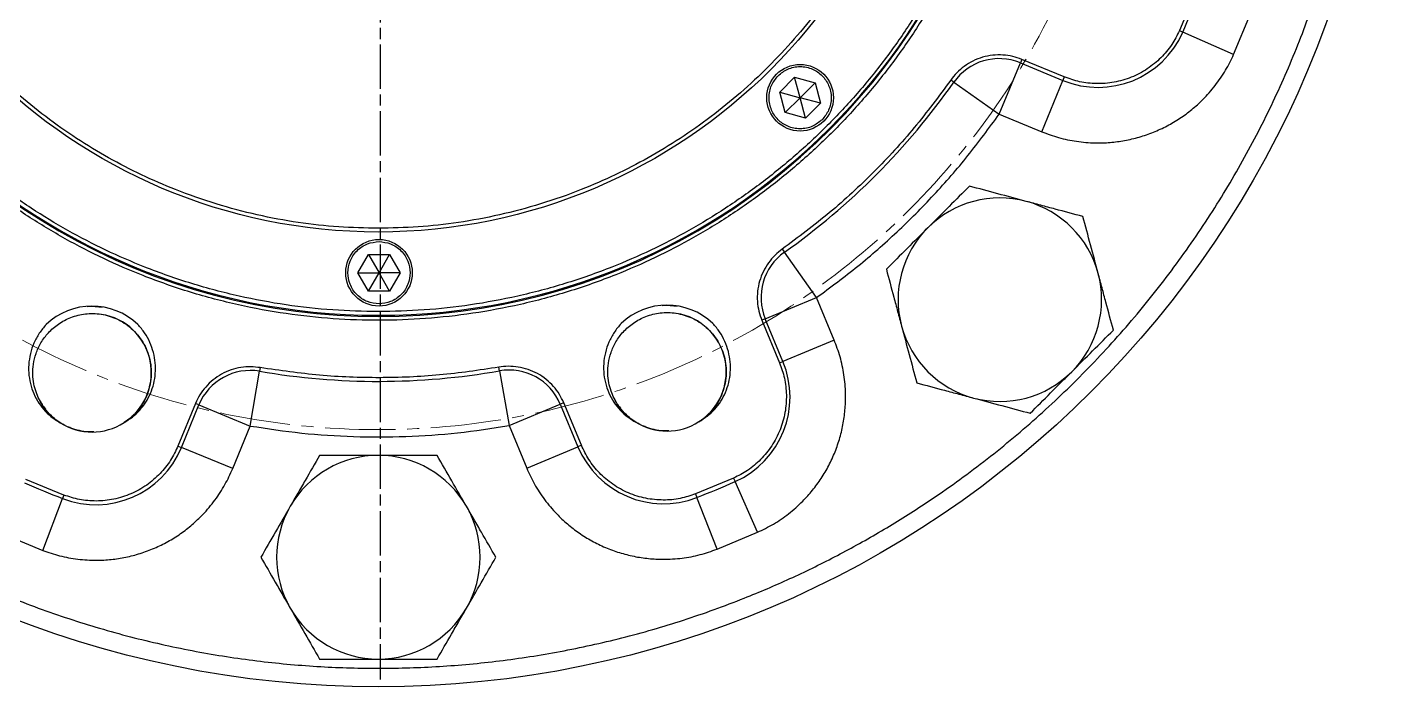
# Model space of a CAD drawing. Header units: millimetres. Extents: x 1726 to 4771, y 590 to 2743.
# Drawn here: x 3821.5 to 4188.9, y 1486.2 to 1664.4 of the extents above; entities that cross this region are included whole.
import ezdxf

# ---------------------------------------------------------------- set-up
doc = ezdxf.new("R2010")
doc.units = ezdxf.units.MM
for name, pattern in [('AM_ISO08W050', [18, 12, -1.5, 3, -1.5]), ('CENTER2', [28.575, 19.05, -3.175, 3.175, -3.175]), ('点画线', [18, 12, -2, 2, -2])]:
    doc.linetypes.add(name, pattern=pattern)
doc.layers.add('AM_7', color=4, linetype='AM_ISO08W050', lineweight=25)
doc.layers.add('中心线层', color=1, linetype='点画线', lineweight=18)

msp = doc.modelspace()

# ---------------------------------------------------------------- linework, layer by layer
at = {"color": 7, "linetype": 'Continuous', "lineweight": 25}
for p, q in [((4137.117, 1673.738), (4132.876, 1663.449)), ((4147.521, 1657.005), (4152.049, 1667.991)), ((4132.876, 1663.449), (4133.791, 1663.046)), ((4147.521, 1657.005), (4133.791, 1663.046)), ((4084.162, 1640.875), (4089.879, 1654.743)), ((4090.26, 1655.668), (4089.879, 1654.743)), ((4089.879, 1654.743), (4101.381, 1650.002)), ((4101.762, 1650.926), (4090.26, 1655.668)), ((4024.851, 1646.802), (4028.892, 1650.843)), ((4028.892, 1650.843), (4034.412, 1649.364)), ((4030.371, 1645.323), (4028.892, 1650.843)), ((4071.887, 1649.496), (4071.069, 1650.071)), ((4095.664, 1636.134), (4101.381, 1650.002)), ((4101.762, 1650.926), (4101.381, 1650.002)), ((4026.33, 1641.281), (4024.851, 1646.802)), ((4024.851, 1646.802), (4030.371, 1645.323)), ((4034.412, 1649.364), (4030.371, 1645.323)), ((4034.412, 1649.364), (4035.891, 1643.843)), ((4071.887, 1649.496), (4084.162, 1640.875)), ((4026.33, 1641.281), (4030.371, 1645.323)), ((4031.85, 1639.802), (4030.371, 1645.323)), ((4035.891, 1643.843), (4030.371, 1645.323)), ((4035.891, 1643.843), (4031.85, 1639.802)), ((4031.85, 1639.802), (4026.33, 1641.281)), ((4084.162, 1640.875), (4095.664, 1636.134)), ((3910.863, 1598.045), (3913.72, 1602.994)), ((3913.72, 1602.994), (3919.435, 1602.994)), ((3913.72, 1602.994), (3916.578, 1598.045)), ((3916.578, 1598.045), (3919.435, 1602.994)), ((3919.435, 1602.994), (3922.293, 1598.045)), ((4025.562, 1604.408), (4026.139, 1603.592)), ((4034.803, 1591.347), (4026.139, 1603.592)), ((3913.72, 1593.096), (3910.863, 1598.045)), ((3910.863, 1598.045), (3916.578, 1598.045)), ((3913.72, 1593.096), (3916.578, 1598.045)), ((3919.435, 1593.096), (3916.578, 1598.045)), ((3922.293, 1598.045), (3916.578, 1598.045)), ((3922.293, 1598.045), (3919.435, 1593.096)), ((3919.435, 1593.096), (3913.72, 1593.096)), ((4020.954, 1585.583), (4034.803, 1591.347)), ((4039.583, 1579.861), (4034.803, 1591.347)), ((3839.01, 1589.02), (3841.779, 1588.711)), ((3994.38, 1589.285), (3997.148, 1588.977)), ((4020.954, 1585.583), (4020.031, 1585.198)), ((4020.031, 1585.198), (4024.812, 1573.712)), ((4025.735, 1574.097), (4020.954, 1585.583)), ((4039.583, 1579.861), (4025.735, 1574.097)), ((3949.129, 1571.539), (3948.957, 1572.524)), ((4024.812, 1573.712), (4025.735, 1574.097)), ((3881.788, 1556.644), (3884.321, 1571.428)), ((3884.49, 1572.414), (3884.321, 1571.428)), ((3949.129, 1571.539), (3951.713, 1556.763)), ((3866.996, 1562.741), (3862.255, 1551.239)), ((3863.179, 1550.858), (3867.92, 1562.36)), ((3867.92, 1562.36), (3866.996, 1562.741)), ((3867.92, 1562.36), (3881.788, 1556.644)), ((3951.713, 1556.763), (3965.561, 1562.527)), ((3966.484, 1562.911), (3965.561, 1562.527)), ((3965.561, 1562.527), (3970.342, 1551.041)), ((3971.265, 1551.425), (3966.484, 1562.911)), ((3829.639, 1558.1), (3830.672, 1557.423)), ((3985.008, 1558.366), (3986.041, 1557.688)), ((3839.302, 1555.043), (3839.069, 1555.02)), ((3877.047, 1545.141), (3881.788, 1556.644)), ((3951.713, 1556.763), (3956.493, 1545.277)), ((3994.671, 1555.308), (3994.438, 1555.285)), ((3862.255, 1551.239), (3863.179, 1550.858)), ((3877.047, 1545.141), (3863.179, 1550.858)), ((3956.493, 1545.277), (3970.342, 1551.041)), ((3971.265, 1551.425), (3970.342, 1551.041)), ((3831.444, 1537.988), (3821.154, 1542.229)), ((4012.396, 1542.556), (4002.121, 1538.279)), ((4012.396, 1542.556), (4012.801, 1541.642)), ((4018.89, 1527.933), (4012.801, 1541.642)), ((3825.696, 1523.056), (3831.085, 1537.054)), ((3831.444, 1537.988), (3831.085, 1537.054)), ((4002.121, 1538.279), (4002.483, 1537.347)), ((4007.92, 1523.367), (4002.483, 1537.347)), ((3814.71, 1527.584), (3825.696, 1523.056)), ((4007.92, 1523.367), (4018.89, 1527.933))]:
    msp.add_line(p, q, dxfattribs=at)
for centre, radius in [((3916.405, 1758.7), 272.5), ((3916.405, 1759.045), 150), ((4030.371, 1645.323), 9), ((3916.578, 1598.045), 9)]:
    msp.add_circle(centre, radius, dxfattribs=at)
for centre, radius, start, end in [((3916.405, 1758.7), 172.5, 179.94267, 0.05733), ((3916.405, 1759.045), 172.5, 180.05733, 270), ((3916.405, 1759.045), 172.5, 270, 359.94267), ((3916.405, 1758.7), 237.5, 336.2497, 338.94622), ((4110.908, 1673.115), 25, 247.59796, 336.2497), ((4084.162, 1640.875), 15, 67.59796, 144.91758), ((3916.405, 1758.7), 190, 305.27834, 324.91758), ((4084.343, 1590.762), 27.5, 75, 135), ((4084.343, 1590.762), 27.5, 15, 75), ((4084.343, 1590.762), 27.5, 135, 195), ((4034.803, 1591.347), 15, 125.27834, 202.59796), ((4084.343, 1590.762), 27.5, 315, 15), ((3839.041, 1571.02), 18, 46.53774, 133.65818), ((3994.41, 1571.285), 18, 46.53774, 133.65818), ((3839.095, 1571.023), 15.974, 302.4965, 81.10657), ((3994.464, 1571.288), 15.974, 302.4965, 81.10657), ((4084.343, 1590.762), 27.5, 195, 255), ((4002.654, 1564.49), 25, 293.94622, 22.59796), ((3839.07, 1571.002), 15.969, 302.61227, 3.38504), ((3881.788, 1556.644), 15, 80.27834, 157.59796), ((3916.405, 1758.7), 190, 260.27834, 279.91758), ((3951.713, 1556.763), 15, 22.59796, 99.91758), ((3994.439, 1571.267), 15.969, 302.61227, 3.38504), ((4084.343, 1590.762), 27.5, 255, 315), ((3836.51, 1569.598), 13.097, 206.58856, 219.78335), ((3992.158, 1570.051), 13.432, 206.12531, 219.6388), ((3994.41, 1571.285), 16, 237.53057, 302.66504), ((3839.041, 1571.02), 16, 237.53057, 302.66504), ((3840.066, 1560.385), 25, 248.94622, 337.59796), ((3993.422, 1560.648), 25, 202.59796, 291.2497), ((3916.405, 1521.2), 27.5, 90, 150), ((3916.405, 1521.2), 27.5, 30, 90), ((3916.405, 1758.7), 237.5, 246.2497, 248.94622), ((3916.405, 1758.7), 237.5, 291.2497, 293.94622), ((3916.405, 1521.2), 27.5, 150, 210), ((3916.405, 1521.2), 27.5, 330, 30), ((3916.405, 1521.2), 27.5, 210, 270), ((3916.405, 1521.2), 27.5, 270, 330)]:
    msp.add_arc(centre, radius, start, end, dxfattribs=at)
for points, knots in [([(3915.948, 2026.199), (3921.296, 2026.116), (3932.084, 2025.947), (3948.343, 2024.444), (3964.824, 2021.964), (3981.435, 2018.364), (3998.079, 2013.625), (4014.629, 2007.723), (4030.975, 2000.645), (4047.001, 1992.388), (4062.568, 1982.985), (4077.563, 1972.469), (4091.876, 1960.887), (4105.382, 1948.324), (4117.991, 1934.861), (4129.622, 1920.588), (4139.316, 1906.864), (4147.33, 1893.948), (4153.879, 1882.082), (4159.791, 1869.965), (4165.596, 1856.374), (4171.05, 1841.244), (4175.846, 1824.617), (4179.499, 1808.018), (4182.051, 1791.547), (4183.554, 1775.292), (4184.065, 1759.157), (4183.609, 1743.021), (4182.162, 1726.762), (4179.666, 1710.281), (4176.07, 1693.67), (4171.33, 1677.026), (4165.429, 1660.476), (4158.351, 1644.13), (4150.094, 1628.104), (4140.69, 1612.537), (4130.174, 1597.542), (4118.592, 1583.229), (4106.03, 1569.723), (4092.567, 1557.114), (4078.293, 1545.483), (4064.57, 1535.789), (4051.653, 1527.775), (4039.788, 1521.226), (4027.671, 1515.314), (4014.079, 1509.509), (3998.95, 1504.055), (3982.323, 1499.258), (3965.724, 1495.606), (3949.252, 1493.054), (3932.998, 1491.551), (3916.863, 1491.04), (3900.726, 1491.496), (3884.467, 1492.943), (3867.987, 1495.439), (3851.375, 1499.034), (3834.732, 1503.774), (3818.181, 1509.676), (3801.835, 1516.754), (3785.81, 1525.011), (3770.242, 1534.415), (3755.247, 1544.931), (3740.934, 1556.513), (3727.428, 1569.075), (3714.82, 1582.538), (3703.189, 1596.811), (3693.494, 1610.535), (3685.48, 1623.451), (3678.931, 1635.317), (3673.02, 1647.434), (3667.214, 1661.026), (3661.761, 1676.155), (3656.964, 1692.782), (3653.311, 1709.381), (3650.759, 1725.853), (3649.257, 1742.107), (3648.745, 1758.242), (3649.201, 1774.378), (3650.649, 1790.638), (3653.144, 1807.118), (3656.74, 1823.729), (3661.48, 1840.373), (3667.382, 1856.923), (3674.46, 1873.269), (3682.717, 1889.295), (3692.12, 1904.862), (3702.636, 1919.857), (3714.218, 1934.171), (3726.781, 1947.677), (3740.244, 1960.285), (3754.517, 1971.916), (3768.241, 1981.611), (3781.157, 1989.624), (3793.023, 1996.173), (3805.14, 2002.085), (3818.731, 2007.89), (3833.86, 2013.344), (3850.487, 2018.14), (3867.086, 2021.797), (3883.558, 2024.333), (3899.812, 2025.892), (3910.6, 2026.097), (3915.948, 2026.199)], [0, 0, 0, 0, 0.0095461, 0.0192552, 0.029123, 0.0392837, 0.0495762, 0.0599951, 0.0706298, 0.0813517, 0.0921546, 0.1030722, 0.1140224, 0.1249987, 0.1359747, 0.1469249, 0.1578427, 0.1659461, 0.1740499, 0.1820272, 0.1900049, 0.2004236, 0.2107161, 0.220877, 0.2307445, 0.2404537, 0.25, 0.2595461, 0.2692552, 0.279123, 0.2892837, 0.2995762, 0.3099951, 0.3206298, 0.3313517, 0.3421546, 0.3530722, 0.3640224, 0.3749987, 0.3859747, 0.3969249, 0.4078427, 0.4159461, 0.4240499, 0.4320272, 0.4400049, 0.4504236, 0.4607161, 0.470877, 0.4807445, 0.4904537, 0.5, 0.5095461, 0.5192552, 0.529123, 0.5392837, 0.5495762, 0.5599951, 0.5706298, 0.5813517, 0.5921546, 0.6030722, 0.6140224, 0.6249987, 0.6359747, 0.6469249, 0.6578427, 0.6659461, 0.6740499, 0.6820272, 0.6900049, 0.7004236, 0.7107161, 0.720877, 0.7307445, 0.7404537, 0.75, 0.7595461, 0.7692552, 0.779123, 0.7892837, 0.7995762, 0.8099951, 0.8206298, 0.8313517, 0.8421546, 0.8530722, 0.8640224, 0.8749987, 0.8859747, 0.8969249, 0.9078427, 0.9159461, 0.9240499, 0.9320272, 0.9400049, 0.9504236, 0.9607161, 0.970877, 0.9807445, 0.9904537, 1, 1, 1, 1]), ([(3916.109, 1932.199), (3911.946, 1932.106), (3903.516, 1931.916), (3890.787, 1930.45), (3877.907, 1928.051), (3864.982, 1924.587), (3852.839, 1920.3), (3841.559, 1915.37), (3831.183, 1909.979), (3821.107, 1903.846), (3811.405, 1896.992), (3802.147, 1889.448), (3793.415, 1881.27), (3785.267, 1872.51), (3777.755, 1863.227), (3770.934, 1853.501), (3764.835, 1843.404), (3759.48, 1833.01), (3754.588, 1821.713), (3750.342, 1809.555), (3746.927, 1796.619), (3744.557, 1783.73), (3743.187, 1770.997), (3742.756, 1758.403), (3743.23, 1745.81), (3744.644, 1733.082), (3747.057, 1720.202), (3750.517, 1707.277), (3754.805, 1695.134), (3759.735, 1683.854), (3765.126, 1673.478), (3771.259, 1663.402), (3778.113, 1653.7), (3785.657, 1644.442), (3793.835, 1635.71), (3802.595, 1627.562), (3811.878, 1620.05), (3821.604, 1613.229), (3831.701, 1607.13), (3842.095, 1601.774), (3853.392, 1596.883), (3865.549, 1592.637), (3878.486, 1589.221), (3891.374, 1586.852), (3904.108, 1585.482), (3916.702, 1585.05), (3929.294, 1585.525), (3942.023, 1586.938), (3954.903, 1589.352), (3967.828, 1592.812), (3979.971, 1597.099), (3991.251, 1602.029), (4001.627, 1607.42), (4011.703, 1613.554), (4021.405, 1620.408), (4030.663, 1627.951), (4039.395, 1636.129), (4047.543, 1644.889), (4055.055, 1654.173), (4061.876, 1663.899), (4067.975, 1673.995), (4073.33, 1684.39), (4078.222, 1695.686), (4082.468, 1707.844), (4085.884, 1720.78), (4088.253, 1733.669), (4089.623, 1746.402), (4090.055, 1758.996), (4089.58, 1771.589), (4088.167, 1784.317), (4085.753, 1797.198), (4082.293, 1810.123), (4078.006, 1822.266), (4073.076, 1833.545), (4067.685, 1843.921), (4061.551, 1853.997), (4054.697, 1863.7), (4047.153, 1872.958), (4038.975, 1881.69), (4030.216, 1889.838), (4020.932, 1897.35), (4011.206, 1904.17), (4001.109, 1910.269), (3990.715, 1915.625), (3979.419, 1920.517), (3967.261, 1924.761), (3954.324, 1928.181), (3941.436, 1930.536), (3928.702, 1931.959), (3920.271, 1932.12), (3916.109, 1932.199)], [0, 0, 0, 0, 0.0114551, 0.0232007, 0.0352195, 0.0474913, 0.0599935, 0.0706286, 0.0813509, 0.0921544, 0.1030725, 0.1140231, 0.125, 0.1359764, 0.1469271, 0.1578456, 0.1686486, 0.179371, 0.1900065, 0.2025084, 0.2147801, 0.2267989, 0.2385447, 0.25, 0.261455, 0.2732007, 0.2852195, 0.2974913, 0.3099935, 0.3206286, 0.3313509, 0.3421544, 0.3530725, 0.3640231, 0.375, 0.3859764, 0.3969271, 0.4078456, 0.4186486, 0.429371, 0.4400065, 0.4525084, 0.4647801, 0.4767989, 0.4885447, 0.5, 0.511455, 0.5232007, 0.5352195, 0.5474913, 0.5599935, 0.5706286, 0.5813509, 0.5921544, 0.6030725, 0.6140231, 0.625, 0.6359764, 0.6469271, 0.6578456, 0.6686486, 0.679371, 0.6900065, 0.7025084, 0.7147801, 0.7267989, 0.7385447, 0.75, 0.761455, 0.7732007, 0.7852195, 0.7974913, 0.8099935, 0.8206286, 0.8313509, 0.8421544, 0.8530725, 0.8640231, 0.875, 0.8859764, 0.8969271, 0.9078456, 0.9186486, 0.929371, 0.9400065, 0.9525084, 0.9647801, 0.9767989, 0.9885448, 1, 1, 1, 1]), ([(3916.405, 1587.545), (3920.52, 1587.631), (3928.853, 1587.804), (3941.437, 1589.232), (3954.173, 1591.581), (3966.955, 1594.983), (3978.965, 1599.2), (3990.123, 1604.054), (4000.389, 1609.365), (4010.359, 1615.411), (4019.961, 1622.17), (4029.125, 1629.611), (4037.77, 1637.68), (4045.839, 1646.325), (4053.28, 1655.489), (4060.039, 1665.091), (4066.084, 1675.061), (4071.396, 1685.326), (4076.25, 1696.484), (4080.467, 1708.495), (4083.866, 1721.276), (4086.23, 1734.012), (4087.605, 1746.597), (4088.053, 1759.045), (4087.605, 1771.493), (4086.23, 1784.077), (4083.866, 1796.813), (4080.468, 1809.595), (4076.25, 1821.605), (4071.396, 1832.763), (4066.085, 1843.029), (4060.039, 1852.999), (4053.28, 1862.601), (4045.839, 1871.765), (4037.77, 1880.41), (4029.125, 1888.479), (4019.961, 1895.92), (4010.359, 1902.678), (4000.389, 1908.724), (3990.124, 1914.035), (3978.966, 1918.89), (3966.955, 1923.107), (3954.174, 1926.505), (3941.438, 1928.869), (3928.853, 1930.245), (3916.405, 1930.693), (3903.957, 1930.245), (3891.373, 1928.869), (3878.637, 1926.505), (3865.855, 1923.107), (3853.845, 1918.89), (3842.687, 1914.036), (3832.421, 1908.724), (3822.451, 1902.678), (3812.849, 1895.92), (3803.685, 1888.479), (3795.04, 1880.41), (3786.971, 1871.765), (3779.53, 1862.601), (3772.772, 1852.999), (3766.726, 1843.029), (3761.415, 1832.763), (3756.56, 1821.605), (3752.343, 1809.595), (3748.945, 1796.813), (3746.581, 1784.077), (3745.205, 1771.493), (3744.757, 1759.045), (3745.205, 1746.597), (3746.581, 1734.013), (3748.945, 1721.277), (3752.343, 1708.495), (3756.56, 1696.485), (3761.415, 1685.327), (3766.726, 1675.061), (3772.772, 1665.091), (3779.53, 1655.489), (3786.971, 1646.325), (3795.04, 1637.68), (3803.685, 1629.611), (3812.849, 1622.17), (3822.451, 1615.411), (3832.421, 1609.366), (3842.687, 1604.054), (3853.845, 1599.2), (3865.855, 1594.983), (3878.637, 1591.581), (3891.373, 1589.232), (3903.957, 1587.804), (3912.291, 1587.631), (3916.405, 1587.545)], [0, 0, 0, 0, 0.011455, 0.0232007, 0.0352195, 0.0474913, 0.0599935, 0.0706286, 0.0813509, 0.0921544, 0.1030725, 0.1140231, 0.125, 0.1359764, 0.1469271, 0.1578456, 0.1686486, 0.179371, 0.1900065, 0.2025084, 0.2147801, 0.2267989, 0.2385447, 0.25, 0.261455, 0.2732007, 0.2852195, 0.2974913, 0.3099935, 0.3206286, 0.3313509, 0.3421544, 0.3530725, 0.3640231, 0.375, 0.3859764, 0.3969271, 0.4078456, 0.4186486, 0.429371, 0.4400065, 0.4525084, 0.4647801, 0.4767989, 0.4885447, 0.5, 0.511455, 0.5232007, 0.5352195, 0.5474913, 0.5599935, 0.5706286, 0.5813509, 0.5921544, 0.6030725, 0.6140231, 0.625, 0.6359764, 0.6469271, 0.6578456, 0.6686486, 0.679371, 0.6900065, 0.7025084, 0.7147801, 0.7267989, 0.7385447, 0.75, 0.761455, 0.7732007, 0.7852195, 0.7974913, 0.8099935, 0.8206286, 0.8313509, 0.8421544, 0.8530725, 0.8640231, 0.875, 0.8859764, 0.8969271, 0.9078456, 0.9186486, 0.929371, 0.9400065, 0.9525084, 0.9647801, 0.9767989, 0.9885448, 1, 1, 1, 1]), ([(3916.405, 1610.045), (3919.98, 1610.119), (3927.22, 1610.27), (3938.153, 1611.51), (3949.218, 1613.552), (3960.323, 1616.507), (3970.758, 1620.171), (3980.452, 1624.388), (3989.371, 1629.003), (3998.033, 1634.255), (4006.375, 1640.127), (4014.337, 1646.592), (4021.847, 1653.602), (4028.858, 1661.113), (4035.323, 1669.075), (4041.195, 1677.417), (4046.447, 1686.079), (4051.062, 1694.998), (4055.279, 1704.692), (4058.943, 1715.127), (4061.896, 1726.231), (4063.949, 1737.296), (4065.145, 1748.23), (4065.534, 1759.045), (4065.145, 1769.86), (4063.95, 1780.793), (4061.896, 1791.858), (4058.943, 1802.963), (4055.279, 1813.397), (4051.062, 1823.091), (4046.447, 1832.01), (4041.195, 1840.672), (4035.323, 1849.015), (4028.858, 1856.976), (4021.848, 1864.487), (4014.337, 1871.497), (4006.375, 1877.962), (3998.033, 1883.834), (3989.371, 1889.087), (3980.452, 1893.701), (3970.758, 1897.919), (3960.323, 1901.583), (3949.219, 1904.535), (3938.154, 1906.589), (3927.22, 1907.784), (3916.405, 1908.174), (3905.59, 1907.784), (3894.657, 1906.589), (3883.592, 1904.535), (3872.487, 1901.583), (3862.053, 1897.919), (3852.359, 1893.701), (3843.44, 1889.087), (3834.778, 1883.834), (3826.435, 1877.963), (3818.474, 1871.498), (3810.963, 1864.487), (3803.953, 1856.976), (3797.488, 1849.015), (3791.616, 1840.673), (3786.363, 1832.01), (3781.749, 1823.092), (3777.531, 1813.398), (3773.867, 1802.963), (3770.915, 1791.858), (3768.861, 1780.793), (3767.666, 1769.86), (3767.276, 1759.045), (3767.666, 1748.23), (3768.861, 1737.297), (3770.915, 1726.232), (3773.867, 1715.127), (3777.531, 1704.692), (3781.749, 1694.998), (3786.363, 1686.079), (3791.616, 1677.417), (3797.487, 1669.075), (3803.952, 1661.113), (3810.963, 1653.603), (3818.474, 1646.592), (3826.435, 1640.127), (3834.777, 1634.255), (3843.44, 1629.003), (3852.358, 1624.388), (3862.052, 1620.171), (3872.487, 1616.508), (3883.592, 1613.552), (3894.657, 1611.51), (3905.59, 1610.27), (3912.83, 1610.119), (3916.405, 1610.045)], [0, 0, 0, 0, 0.011455, 0.0232006, 0.0352194, 0.0474913, 0.0599935, 0.0706286, 0.0813509, 0.0921544, 0.1030724, 0.1140231, 0.125, 0.1359764, 0.1469271, 0.1578456, 0.1686486, 0.1793709, 0.1900065, 0.2025084, 0.21478, 0.2267988, 0.2385447, 0.25, 0.2614549, 0.2732006, 0.2852194, 0.2974913, 0.3099935, 0.3206286, 0.3313509, 0.3421544, 0.3530724, 0.3640231, 0.375, 0.3859764, 0.3969271, 0.4078456, 0.4186486, 0.4293709, 0.4400065, 0.4525084, 0.46478, 0.4767988, 0.4885447, 0.5, 0.5114549, 0.5232006, 0.5352194, 0.5474913, 0.5599935, 0.5706286, 0.5813509, 0.5921544, 0.6030724, 0.6140231, 0.625, 0.6359764, 0.6469271, 0.6578456, 0.6686486, 0.6793709, 0.6900065, 0.7025084, 0.71478, 0.7267988, 0.7385447, 0.75, 0.7614549, 0.7732006, 0.7852194, 0.7974913, 0.8099935, 0.8206286, 0.8313509, 0.8421544, 0.8530724, 0.8640231, 0.875, 0.8859764, 0.8969271, 0.9078456, 0.9186486, 0.9293709, 0.9400065, 0.9525084, 0.96478, 0.9767988, 0.9885448, 1, 1, 1, 1]), ([(4132.876, 1663.449), (4132.224, 1662.157), (4130.884, 1659.498), (4127.918, 1655.982), (4124.238, 1652.96), (4119.931, 1650.697), (4116.024, 1649.57), (4112.835, 1649.151), (4109.717, 1649.062), (4105.935, 1649.456), (4103.127, 1650.445), (4101.762, 1650.926)], [0, 0, 0, 0, 0.116751, 0.2402803, 0.3687812, 0.4999201, 0.631059, 0.6953822, 0.7597197, 0.883249, 1, 1, 1, 1]), ([(4095.664, 1636.134), (4097.17, 1635.574), (4100.225, 1634.437), (4105.097, 1633.439), (4109.766, 1633.044), (4114.12, 1633.177), (4118.095, 1633.698), (4122.026, 1634.619), (4125.869, 1635.944), (4129.558, 1637.65), (4133.031, 1639.709), (4136.259, 1642.088), (4139.491, 1645.007), (4142.584, 1648.527), (4145.407, 1652.621), (4146.823, 1655.558), (4147.521, 1657.005)], [0, 0, 0, 0, 0.0777985, 0.1579355, 0.2402612, 0.3045301, 0.3688076, 0.4343996, 0.5, 0.5655919, 0.6311923, 0.6954613, 0.7597388, 0.8420568, 0.9221977, 1, 1, 1, 1]), ([(4024.431, 1651.262), (4025.258, 1651.93), (4026.529, 1652.957), (4028.653, 1653.6), (4030.37, 1653.784), (4032.093, 1653.604), (4034.194, 1652.938), (4036.454, 1651.406), (4037.987, 1649.145), (4038.652, 1647.045), (4038.832, 1645.322), (4038.649, 1643.605), (4038.006, 1641.481), (4036.979, 1640.209), (4036.311, 1639.383)], [0, 0, 0, 0, 0.1197284, 0.1841803, 0.25, 0.3158197, 0.3802716, 0.5, 0.6197284, 0.6841803, 0.75, 0.8158197, 0.8802716, 1, 1, 1, 1]), ([(4090.26, 1655.668), (4089.454, 1655.956), (4087.809, 1656.547), (4085.153, 1656.916), (4082.402, 1656.86), (4079.66, 1656.313), (4077.053, 1655.301), (4074.703, 1653.869), (4072.663, 1652.13), (4071.592, 1650.748), (4071.069, 1650.071)], [0, 0, 0, 0, 0.1187475, 0.2426968, 0.370374, 0.5, 0.629626, 0.7573032, 0.8812525, 1, 1, 1, 1]), ([(4036.311, 1639.383), (4035.484, 1638.715), (4034.213, 1637.688), (4032.089, 1637.045), (4030.372, 1636.862), (4028.649, 1637.042), (4026.549, 1637.707), (4024.288, 1639.239), (4022.756, 1641.5), (4022.09, 1643.601), (4021.91, 1645.324), (4022.094, 1647.041), (4022.736, 1649.164), (4023.764, 1650.436), (4024.431, 1651.262)], [0, 0, 0, 0, 0.1197284, 0.1841803, 0.25, 0.3158197, 0.3802716, 0.5, 0.6197284, 0.6841803, 0.75, 0.8158197, 0.8802716, 1, 1, 1, 1]), ([(4071.069, 1650.071), (4067.863, 1645.737), (4061.441, 1637.052), (4050.418, 1625.144), (4038.548, 1614.081), (4029.885, 1607.629), (4025.562, 1604.408)], [0, 0, 0, 0, 0.2495405, 0.5, 0.7504595, 1, 1, 1, 1]), ([(4034.803, 1591.347), (4038.566, 1594.123), (4046.103, 1599.682), (4056.665, 1608.983), (4066.6, 1618.953), (4075.865, 1629.546), (4081.399, 1637.102), (4084.162, 1640.875)], [0, 0, 0, 0, 0.1996164, 0.399805, 0.6001875, 0.8003811, 1, 1, 1, 1]), ([(4076.124, 1621.434), (4074.301, 1619.611), (4071.549, 1616.859), (4067.773, 1613.083), (4065.856, 1611.166), (4064.898, 1610.207)], [0, 0, 0, 0, 0.49525439, 0.74764973, 1, 1, 1, 1]), ([(4091.461, 1617.325), (4088.891, 1618.013), (4083.694, 1619.406), (4078.666, 1620.753), (4076.124, 1621.434)], [0, 0, 0, 0, 0.4945107, 1, 1, 1, 1]), ([(4106.797, 1613.215), (4104.306, 1613.883), (4100.547, 1614.89), (4095.389, 1616.272), (4092.77, 1616.974), (4091.461, 1617.325)], [0, 0, 0, 0, 0.4952544, 0.7476497, 1, 1, 1, 1]), ([(4110.906, 1597.879), (4110.217, 1600.449), (4108.825, 1605.646), (4107.478, 1610.674), (4106.797, 1613.215)], [0, 0, 0, 0, 0.4945107, 1, 1, 1, 1]), ([(4064.898, 1610.207), (4063.016, 1608.326), (4059.212, 1604.522), (4055.531, 1600.841), (4053.671, 1598.98)], [0, 0, 0, 0, 0.4945107, 1, 1, 1, 1]), ([(3916.578, 1589.645), (3915.521, 1589.757), (3913.896, 1589.93), (3911.939, 1590.977), (3910.595, 1592.061), (3909.504, 1593.407), (3908.49, 1595.363), (3907.975, 1598.045), (3908.49, 1600.727), (3909.504, 1602.683), (3910.595, 1604.029), (3911.939, 1605.113), (3913.896, 1606.16), (3915.521, 1606.333), (3916.578, 1606.445)], [0, 0, 0, 0, 0.1197284, 0.1841803, 0.25, 0.3158197, 0.3802716, 0.5, 0.6197284, 0.6841803, 0.75, 0.8158197, 0.8802716, 1, 1, 1, 1]), ([(3916.578, 1606.445), (3917.634, 1606.333), (3919.26, 1606.16), (3921.216, 1605.113), (3922.56, 1604.029), (3923.651, 1602.683), (3924.665, 1600.727), (3925.18, 1598.045), (3924.665, 1595.363), (3923.651, 1593.407), (3922.56, 1592.061), (3921.216, 1590.977), (3919.26, 1589.93), (3917.634, 1589.757), (3916.578, 1589.645)], [0, 0, 0, 0, 0.1197284, 0.1841803, 0.25, 0.3158197, 0.3802716, 0.5, 0.6197284, 0.6841803, 0.75, 0.8158197, 0.8802716, 1, 1, 1, 1]), ([(4025.562, 1604.408), (4024.887, 1603.882), (4023.508, 1602.807), (4021.777, 1600.761), (4020.353, 1598.406), (4019.349, 1595.796), (4018.811, 1593.052), (4018.765, 1590.3), (4019.143, 1587.646), (4019.739, 1586.003), (4020.031, 1585.198)], [0, 0, 0, 0, 0.11874749, 0.24269685, 0.37037397, 0.5, 0.62962603, 0.75730315, 0.88125251, 1, 1, 1, 1]), ([(4053.671, 1598.98), (4054.338, 1596.49), (4055.345, 1592.731), (4056.728, 1587.572), (4057.429, 1584.954), (4057.78, 1583.644)], [0, 0, 0, 0, 0.4952544, 0.7476497, 1, 1, 1, 1]), ([(4115.015, 1582.543), (4114.348, 1585.034), (4113.341, 1588.793), (4111.959, 1593.951), (4111.257, 1596.57), (4110.906, 1597.879)], [0, 0, 0, 0, 0.4952544, 0.7476497, 1, 1, 1, 1]), ([(3837.754, 1588.956), (3837.861, 1588.97), (3838.074, 1588.999), (3838.39, 1589.007), (3838.702, 1589.017), (3838.907, 1589.019), (3839.01, 1589.019)], [0, 0, 0, 0, 0.25623749, 0.51266033, 0.75359619, 1, 1, 1, 1]), ([(3986.117, 1557.608), (3985.879, 1557.755), (3985.111, 1558.231), (3983.678, 1559.349), (3981.769, 1561.305), (3980.235, 1563.682), (3979.203, 1566.149), (3978.61, 1568.402), (3978.341, 1570.933), (3978.506, 1573.689), (3979.208, 1576.582), (3980.54, 1579.484), (3982.563, 1582.229), (3985.298, 1584.612), (3988.7, 1586.404), (3992.648, 1587.368), (3996.928, 1587.287), (4000.485, 1586.221), (4003.154, 1584.753), (4005.042, 1583.322), (4006.734, 1581.587), (4008.173, 1579.572), (4009.306, 1577.309), (4010.082, 1574.844), (4010.456, 1572.232), (4010.392, 1569.541), (4009.865, 1566.845), (4008.862, 1564.233), (4007.397, 1561.776), (4005.451, 1559.638), (4003.976, 1558.309), (4003.103, 1557.853), (4003.1, 1557.852)], [0, 0, 0, 0, 0.0101861, 0.0328754, 0.0658865, 0.1091966, 0.1347596, 0.162904, 0.1936284, 0.2269315, 0.2628119, 0.3012679, 0.3422979, 0.3859, 0.4320723, 0.4808128, 0.5321192, 0.5859894, 0.6139579, 0.6425715, 0.6718303, 0.7017341, 0.7322828, 0.7634763, 0.7953147, 0.8277977, 0.8609252, 0.8946973, 0.9291138, 0.9641746, 0.9998795, 1, 1, 1, 1]), ([(3993.123, 1589.222), (3993.23, 1589.236), (3993.443, 1589.264), (3993.76, 1589.273), (3994.072, 1589.283), (3994.276, 1589.284), (3994.38, 1589.285)], [0, 0, 0, 0, 0.2562375, 0.5126603, 0.7535962, 1, 1, 1, 1]), ([(3826.615, 1584.042), (3825.97, 1583.274), (3824.681, 1581.737), (3823.265, 1579.065), (3822.303, 1576.207), (3821.848, 1573.245), (3821.916, 1570.274), (3822.476, 1567.402), (3823.521, 1564.693), (3824.985, 1562.234), (3826.845, 1560.092), (3828.709, 1558.537), (3829.984, 1557.793), (3830.452, 1557.521)], [0, 0, 0, 0, 0.0973153, 0.1946284, 0.2920265, 0.3894226, 0.4845387, 0.5796493, 0.6726288, 0.7655973, 0.8565071, 0.9474007, 1, 1, 1, 1]), ([(3830.748, 1557.342), (3830.51, 1557.49), (3829.741, 1557.966), (3828.309, 1559.083), (3826.399, 1561.04), (3824.865, 1563.416), (3823.834, 1565.883), (3823.24, 1568.137), (3822.972, 1570.667), (3823.137, 1573.423), (3823.839, 1576.316), (3825.17, 1579.218), (3827.194, 1581.963), (3829.929, 1584.346), (3833.331, 1586.138), (3837.279, 1587.102), (3841.559, 1587.022), (3845.116, 1585.955), (3847.785, 1584.487), (3849.673, 1583.056), (3851.365, 1581.321), (3852.804, 1579.306), (3853.937, 1577.043), (3854.713, 1574.578), (3855.087, 1571.967), (3855.023, 1569.275), (3854.496, 1566.58), (3853.495, 1563.964), (3852.019, 1561.525), (3850.122, 1559.322), (3848.55, 1558.18), (3847.76, 1557.607)], [0, 0, 0, 0, 0.0101907, 0.03289, 0.0659157, 0.1092451, 0.1348195, 0.1629763, 0.1937144, 0.2270323, 0.2629286, 0.3014017, 0.3424499, 0.3860714, 0.4322643, 0.4810264, 0.5323556, 0.5862497, 0.6142306, 0.642857, 0.6721288, 0.7020458, 0.7326081, 0.7638155, 0.795668, 0.8281654, 0.8613077, 0.8950948, 0.9295265, 0.9646029, 1, 1, 1, 1]), ([(3847.677, 1557.55), (3848.449, 1558.025), (3849.992, 1558.974), (3851.967, 1560.86), (3853.615, 1563.023), (3854.901, 1565.45), (3855.77, 1568.079), (3856.214, 1570.858), (3856.183, 1573.695), (3855.691, 1576.533), (3854.717, 1579.26), (3853.322, 1581.845), (3852.059, 1583.335), (3851.423, 1584.084)], [0, 0, 0, 0, 0.0879089, 0.175822, 0.2636549, 0.3514889, 0.4416115, 0.5317401, 0.6240048, 0.7162843, 0.8104591, 0.9046505, 1, 1, 1, 1]), ([(3981.984, 1584.308), (3981.339, 1583.539), (3980.05, 1582.003), (3978.634, 1579.331), (3977.672, 1576.473), (3977.217, 1573.511), (3977.286, 1570.54), (3977.845, 1567.667), (3978.891, 1564.958), (3980.355, 1562.499), (3982.215, 1560.357), (3984.078, 1558.803), (3985.353, 1558.059), (3985.821, 1557.786)], [0, 0, 0, 0, 0.0973153, 0.1946284, 0.2920265, 0.3894226, 0.4845387, 0.5796493, 0.6726288, 0.7655973, 0.8565071, 0.9474007, 1, 1, 1, 1]), ([(4003.046, 1557.816), (4003.818, 1558.29), (4005.361, 1559.239), (4007.336, 1561.125), (4008.984, 1563.289), (4010.27, 1565.716), (4011.139, 1568.344), (4011.584, 1571.124), (4011.553, 1573.961), (4011.06, 1576.799), (4010.086, 1579.526), (4008.692, 1582.111), (4007.428, 1583.601), (4006.792, 1584.35)], [0, 0, 0, 0, 0.0879089, 0.175822, 0.2636549, 0.3514889, 0.4416115, 0.5317401, 0.6240048, 0.7162843, 0.8104591, 0.9046505, 1, 1, 1, 1]), ([(4057.78, 1583.644), (4058.469, 1581.075), (4059.861, 1575.878), (4061.208, 1570.85), (4061.889, 1568.308)], [0, 0, 0, 0, 0.4945107, 1, 1, 1, 1]), ([(4018.89, 1527.933), (4020.334, 1528.636), (4023.266, 1530.062), (4027.35, 1532.899), (4030.859, 1536.004), (4033.768, 1539.246), (4036.136, 1542.482), (4038.183, 1545.962), (4039.876, 1549.657), (4041.189, 1553.504), (4042.096, 1557.438), (4042.603, 1561.415), (4042.721, 1565.769), (4042.31, 1570.437), (4041.296, 1575.305), (4040.149, 1578.357), (4039.583, 1579.861)], [0, 0, 0, 0, 0.0777985, 0.1579355, 0.2402612, 0.3045301, 0.3688076, 0.4343996, 0.5, 0.5655919, 0.6311923, 0.6954613, 0.7597388, 0.8420568, 0.9221977, 1, 1, 1, 1]), ([(4103.788, 1571.316), (4105.67, 1573.198), (4109.474, 1577.002), (4113.155, 1580.683), (4115.015, 1582.543)], [0, 0, 0, 0, 0.4945107, 1, 1, 1, 1]), ([(3884.49, 1572.414), (3883.641, 1572.519), (3881.906, 1572.734), (3879.234, 1572.511), (3876.563, 1571.853), (3874.007, 1570.717), (3871.687, 1569.157), (3869.708, 1567.244), (3868.099, 1565.1), (3867.358, 1563.516), (3866.996, 1562.741)], [0, 0, 0, 0, 0.11874749, 0.24269685, 0.37037397, 0.5, 0.62962603, 0.75730315, 0.88125251, 1, 1, 1, 1]), ([(3948.957, 1572.524), (3943.626, 1571.726), (3932.943, 1570.126), (3916.729, 1569.5), (3900.512, 1570.071), (3889.824, 1571.634), (3884.49, 1572.414)], [0, 0, 0, 0, 0.2495405, 0.5, 0.7504595, 1, 1, 1, 1]), ([(3966.484, 1562.911), (3966.119, 1563.685), (3965.373, 1565.266), (3963.757, 1567.405), (3961.772, 1569.311), (3959.446, 1570.863), (3956.886, 1571.99), (3954.212, 1572.639), (3951.54, 1572.853), (3949.805, 1572.632), (3948.957, 1572.524)], [0, 0, 0, 0, 0.1187475, 0.2426968, 0.370374, 0.5, 0.629626, 0.7573032, 0.8812525, 1, 1, 1, 1]), ([(4024.812, 1573.712), (4025.297, 1572.349), (4026.296, 1569.544), (4026.792, 1564.971), (4026.439, 1560.223), (4025.103, 1555.544), (4023.222, 1551.939), (4021.323, 1549.343), (4019.235, 1547.025), (4016.34, 1544.56), (4013.685, 1543.211), (4012.396, 1542.556)], [0, 0, 0, 0, 0.116751, 0.2402803, 0.3687812, 0.4999201, 0.631059, 0.6953822, 0.7597197, 0.883249, 1, 1, 1, 1]), ([(4092.562, 1560.09), (4094.385, 1561.913), (4097.137, 1564.665), (4100.913, 1568.441), (4102.83, 1570.358), (4103.788, 1571.316)], [0, 0, 0, 0, 0.4952544, 0.7476497, 1, 1, 1, 1]), ([(4061.889, 1568.308), (4064.38, 1567.641), (4068.139, 1566.633), (4073.297, 1565.251), (4075.916, 1564.55), (4077.225, 1564.199)], [0, 0, 0, 0, 0.4952544, 0.7476497, 1, 1, 1, 1]), ([(4077.225, 1564.199), (4079.795, 1563.51), (4084.992, 1562.118), (4090.02, 1560.771), (4092.562, 1560.09)], [0, 0, 0, 0, 0.4945107, 1, 1, 1, 1]), ([(3994.858, 1555.327), (3994.175, 1555.319), (3992.664, 1555.301), (3990.766, 1555.672), (3989.211, 1556.138), (3988.001, 1556.607), (3986.871, 1557.148), (3986.131, 1557.597), (3985.821, 1557.786)], [0, 0, 0, 0, 0.2150164, 0.4760721, 0.6055018, 0.7270894, 0.8853752, 1, 1, 1, 1]), ([(3839.489, 1555.061), (3838.806, 1555.053), (3837.295, 1555.035), (3835.397, 1555.407), (3833.842, 1555.872), (3832.631, 1556.341), (3831.501, 1556.882), (3830.762, 1557.332), (3830.452, 1557.521)], [0, 0, 0, 0, 0.2150164, 0.4760721, 0.6055018, 0.7270894, 0.8853752, 1, 1, 1, 1]), ([(3881.788, 1556.644), (3886.412, 1555.945), (3895.674, 1554.547), (3909.718, 1553.656), (3923.793, 1553.68), (3937.835, 1554.619), (3947.091, 1556.049), (3951.713, 1556.763)], [0, 0, 0, 0, 0.1996164, 0.399805, 0.6001875, 0.8003811, 1, 1, 1, 1]), ([(3862.255, 1551.239), (3861.634, 1549.932), (3860.356, 1547.242), (3857.474, 1543.657), (3853.866, 1540.549), (3849.613, 1538.186), (3845.734, 1536.967), (3842.556, 1536.474), (3839.441, 1536.311), (3835.651, 1536.616), (3832.82, 1537.539), (3831.444, 1537.988)], [0, 0, 0, 0, 0.116751, 0.2402803, 0.3687812, 0.4999201, 0.631059, 0.6953822, 0.7597197, 0.883249, 1, 1, 1, 1]), ([(4002.121, 1538.279), (4000.746, 1537.826), (3997.918, 1536.894), (3993.335, 1536.505), (3988.596, 1536.97), (3983.95, 1538.416), (3980.391, 1540.381), (3977.84, 1542.341), (3975.572, 1544.482), (3973.176, 1547.435), (3971.89, 1550.12), (3971.265, 1551.425)], [0, 0, 0, 0, 0.116751, 0.2402803, 0.3687812, 0.4999201, 0.631059, 0.6953822, 0.7597197, 0.883249, 1, 1, 1, 1]), ([(3900.528, 1548.7), (3899.239, 1546.467), (3897.293, 1543.096), (3894.623, 1538.471), (3893.267, 1536.124), (3892.589, 1534.95)], [0, 0, 0, 0, 0.4952544, 0.7476497, 1, 1, 1, 1]), ([(3916.405, 1548.7), (3913.745, 1548.7), (3908.365, 1548.7), (3903.159, 1548.7), (3900.528, 1548.7)], [0, 0, 0, 0, 0.4945107, 1, 1, 1, 1]), ([(3932.282, 1548.7), (3929.704, 1548.7), (3925.812, 1548.7), (3920.472, 1548.7), (3917.761, 1548.7), (3916.405, 1548.7)], [0, 0, 0, 0, 0.4952544, 0.7476497, 1, 1, 1, 1]), ([(3940.221, 1534.95), (3938.891, 1537.254), (3936.201, 1541.913), (3933.598, 1546.421), (3932.282, 1548.7)], [0, 0, 0, 0, 0.4945107, 1, 1, 1, 1]), ([(3825.696, 1523.056), (3827.214, 1522.531), (3830.296, 1521.466), (3835.19, 1520.584), (3839.867, 1520.299), (3844.216, 1520.534), (3848.178, 1521.148), (3852.087, 1522.161), (3855.897, 1523.577), (3859.545, 1525.369), (3862.968, 1527.509), (3866.139, 1529.963), (3869.302, 1532.958), (3872.311, 1536.55), (3875.037, 1540.709), (3876.384, 1543.678), (3877.047, 1545.141)], [0, 0, 0, 0, 0.0777985, 0.1579355, 0.2402612, 0.3045301, 0.3688076, 0.4343996, 0.5, 0.5655919, 0.6311923, 0.6954613, 0.7597388, 0.8420568, 0.9221977, 1, 1, 1, 1]), ([(3956.493, 1545.277), (3957.162, 1543.817), (3958.519, 1540.852), (3961.258, 1536.702), (3964.28, 1533.121), (3967.453, 1530.137), (3970.632, 1527.694), (3974.063, 1525.565), (3977.717, 1523.786), (3981.532, 1522.383), (3985.444, 1521.383), (3989.408, 1520.783), (3993.758, 1520.562), (3998.434, 1520.863), (4003.325, 1521.762), (4006.403, 1522.837), (4007.92, 1523.367)], [0, 0, 0, 0, 0.0777985, 0.1579355, 0.2402612, 0.3045301, 0.3688076, 0.4343996, 0.5, 0.5655919, 0.6311923, 0.6954613, 0.7597388, 0.8420568, 0.9221977, 1, 1, 1, 1]), ([(3892.589, 1534.95), (3891.259, 1532.646), (3888.569, 1527.987), (3885.967, 1523.478), (3884.651, 1521.2)], [0, 0, 0, 0, 0.4945107, 1, 1, 1, 1]), ([(3948.159, 1521.2), (3946.87, 1523.432), (3944.924, 1526.803), (3942.254, 1531.428), (3940.899, 1533.776), (3940.221, 1534.95)], [0, 0, 0, 0, 0.4952544, 0.7476497, 1, 1, 1, 1]), ([(3884.651, 1521.2), (3885.94, 1518.967), (3887.886, 1515.596), (3890.556, 1510.971), (3891.912, 1508.624), (3892.589, 1507.45)], [0, 0, 0, 0, 0.4952544, 0.7476497, 1, 1, 1, 1]), ([(3940.221, 1507.45), (3941.551, 1509.754), (3944.241, 1514.413), (3946.844, 1518.921), (3948.159, 1521.2)], [0, 0, 0, 0, 0.4945107, 1, 1, 1, 1]), ([(3892.589, 1507.45), (3893.92, 1505.146), (3896.61, 1500.487), (3899.212, 1495.978), (3900.528, 1493.7)], [0, 0, 0, 0, 0.4945107, 1, 1, 1, 1]), ([(3932.282, 1493.7), (3933.571, 1495.932), (3935.517, 1499.303), (3938.188, 1503.928), (3939.543, 1506.276), (3940.221, 1507.45)], [0, 0, 0, 0, 0.4952544, 0.7476497, 1, 1, 1, 1]), ([(3900.528, 1493.7), (3903.106, 1493.7), (3906.998, 1493.7), (3912.338, 1493.7), (3915.05, 1493.7), (3916.405, 1493.7)], [0, 0, 0, 0, 0.4952544, 0.7476497, 1, 1, 1, 1]), ([(3916.405, 1493.7), (3919.066, 1493.7), (3924.445, 1493.7), (3929.651, 1493.7), (3932.282, 1493.7)], [0, 0, 0, 0, 0.4945107, 1, 1, 1, 1])]:
    msp.add_open_spline(points, degree=3, knots=knots, dxfattribs=at)
at = {"layer": 'AM_7'}
msp.add_line((3917.058, 2523.674), (3916.862, 1488.2), dxfattribs=at)
at = {"layer": '中心线层', "linetype": 'CENTER2'}
msp.add_circle((3916.405, 1758.7), 203.032, dxfattribs=at)

doc.saveas('drawing.dxf')
